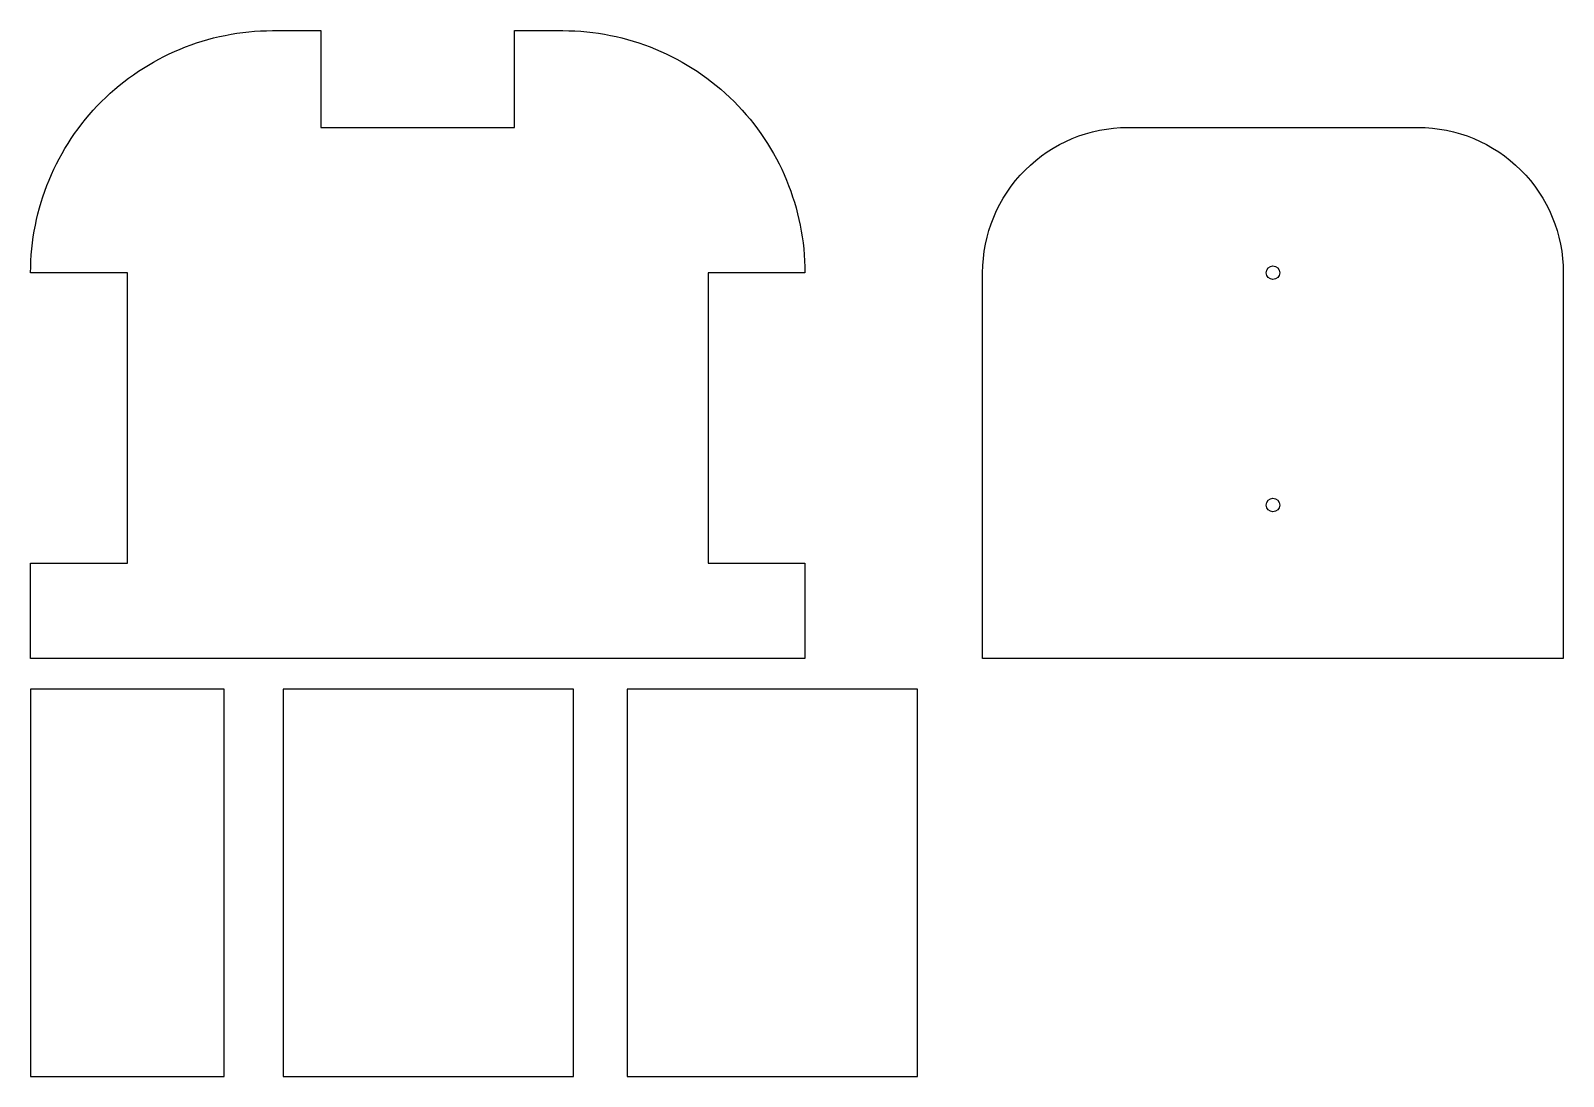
# Model space of a CAD drawing. Header units: millimetres. Extents: x 3069 to 3228, y 1403 to 1511.
import ezdxf

# ---------------------------------------------------------------- set-up
doc = ezdxf.new("R2010")
doc.units = ezdxf.units.MM

msp = doc.modelspace()

# ---------------------------------------------------------------- linework, layer by layer
for points in [[(3139.35, 1455.83), (3149.35, 1455.83), (3149.35, 1445.98), (3069.35, 1445.98), (3069.35, 1455.83), (3079.35, 1455.83), (3079.35, 1485.83), (3069.35, 1485.83, -0.414214), (3094.35, 1510.83), (3099.35, 1510.83), (3099.35, 1500.83), (3119.35, 1500.83), (3119.35, 1510.83), (3124.35, 1510.83, -0.414214), (3149.35, 1485.83), (3139.35, 1485.83)], [(3167.72, 1445.98), (3167.72, 1485.83, -0.414214), (3182.72, 1500.83), (3212.72, 1500.83, -0.414214), (3227.72, 1485.83), (3227.72, 1445.98)]]:
    msp.add_lwpolyline(points, format="xyb", close=True)
for points in [[(3069.35, 1442.82), (3069.35, 1402.82), (3089.35, 1402.82), (3089.35, 1442.82)], [(3095.45, 1442.82), (3095.45, 1402.82), (3125.45, 1402.82), (3125.45, 1442.82)], [(3130.99, 1442.82), (3130.99, 1402.82), (3160.99, 1402.82), (3160.99, 1442.82)]]:
    msp.add_lwpolyline(points, close=True)
for centre in [(3197.72, 1485.83), (3197.72, 1461.83)]:
    msp.add_circle(centre, 0.7)

doc.saveas('drawing.dxf')
